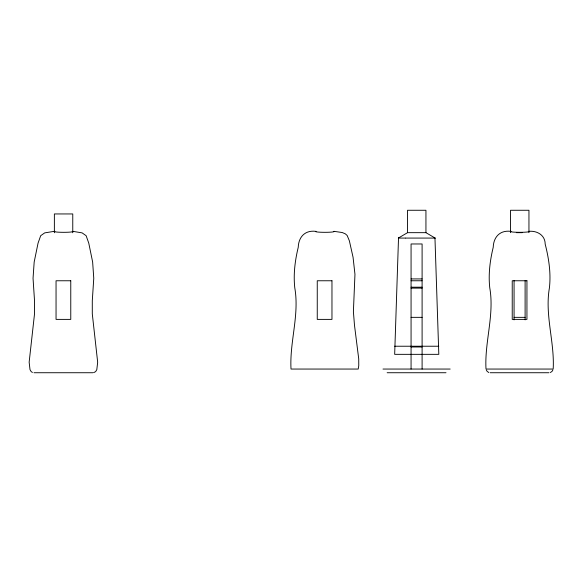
<?xml version="1.0" encoding="UTF-8"?>
<svg xmlns="http://www.w3.org/2000/svg" width="583" height="583" viewBox="0 0 583 583"><rect width="100%" height="100%" fill="white"/><g stroke="black" fill="none" stroke-linecap="round" stroke-linejoin="round"><path stroke-width="0.87" d="M434.962 238.075L438.81 354.34L394.669 354.34L398.517 238.075M552.859 369.972L552.035 371.386L550.381 372.53M398.342 238.075L407.539 232.668L425.94 232.668L435.137 238.075M93.644 372.668L95.663 371.604L96.814 369.615L97.667 362.203L92.296 313.88L92.289 300.843L93.768 278.295L92.639 262.022L88.762 243.133L86.124 235.7L82.101 232.879L72.766 231.334M315.571 231.32C304.865 230.088 298.591 237.092 298.241 247.309C295.027 260.557 293.278 274.272 294.787 287.893C299.545 315.119 289.489 342.032 291.019 369.054L358.195 369.054L358.764 365.738L358.727 358.939L354.479 325.168L353.4 311.621L354.96 274.323L353.058 257.278L349.37 240.808L347.155 235.474L345.325 233.849L342.185 232.515L333.964 231.334M510.548 231.32C499.842 230.088 493.568 237.092 493.218 247.309C490.004 260.557 488.255 274.272 489.771 287.893C494.53 315.119 484.473 342.032 486.003 369.054L553.18 369.054C554.71 342.032 544.653 315.119 549.412 287.893C551.073 273.157 548.814 258.349 545.178 244.08C545.2 235.211 537.089 230.518 528.949 231.334M54.372 231.32L44.716 232.879L40.693 235.7L38.055 243.133L34.178 262.022L33.049 278.295L34.528 300.843L34.521 313.88L29.15 362.203L30.003 369.615L31.161 371.604L32.429 372.464M516.363 232.668L522.281 232.668M398.422 238.075L405.294 238.075M405.513 238.075L435.056 238.075M411.066 278.922L422.099 278.922M411.066 280.766L422.099 280.766M411.066 287.193L422.099 287.193M411.066 288.119L422.099 288.119M411.066 317.349L422.099 317.349M514.068 317.349L525.108 317.349M394.669 346.229L438.81 346.229M411.066 346.98L422.099 346.98M382.995 369.054L450.171 369.054M33.974 372.734L92.843 372.734M387.148 372.734L446.01 372.734M490.157 372.734L549.018 372.734M488.794 372.53L487.148 371.386L486.324 369.972M528.949 232.668L528.949 210.266L510.548 210.266L510.548 232.668M525.108 280.634L525.108 319.878M514.068 280.634L514.068 319.878M425.94 232.668L425.94 210.266L407.539 210.266L407.539 232.668M422.099 369.054L422.099 243.971L411.066 243.971L411.066 369.054M72.766 232.763L72.766 213.946L54.372 213.946L54.372 232.763M333.483 231.356A9.182 0.743 0.1 0 1 324.811 232.318A9.182 0.743 0.1 0 1 316.088 231.327M528.46 231.356A9.182 0.743 0.1 0 1 519.788 232.318A9.182 0.743 0.1 0 1 511.072 231.327M72.277 231.356A9.182 0.743 0.1 0 1 63.605 232.318A9.182 0.743 0.1 0 1 54.889 231.327M70.769 280.766L56.048 280.766L56.048 319.389L70.769 319.389L70.769 280.766M331.967 280.766L317.254 280.766L317.254 319.389L331.967 319.389L331.967 280.766M526.945 280.766L512.231 280.766L512.231 319.389L526.945 319.389L526.945 280.766"/></g></svg>
